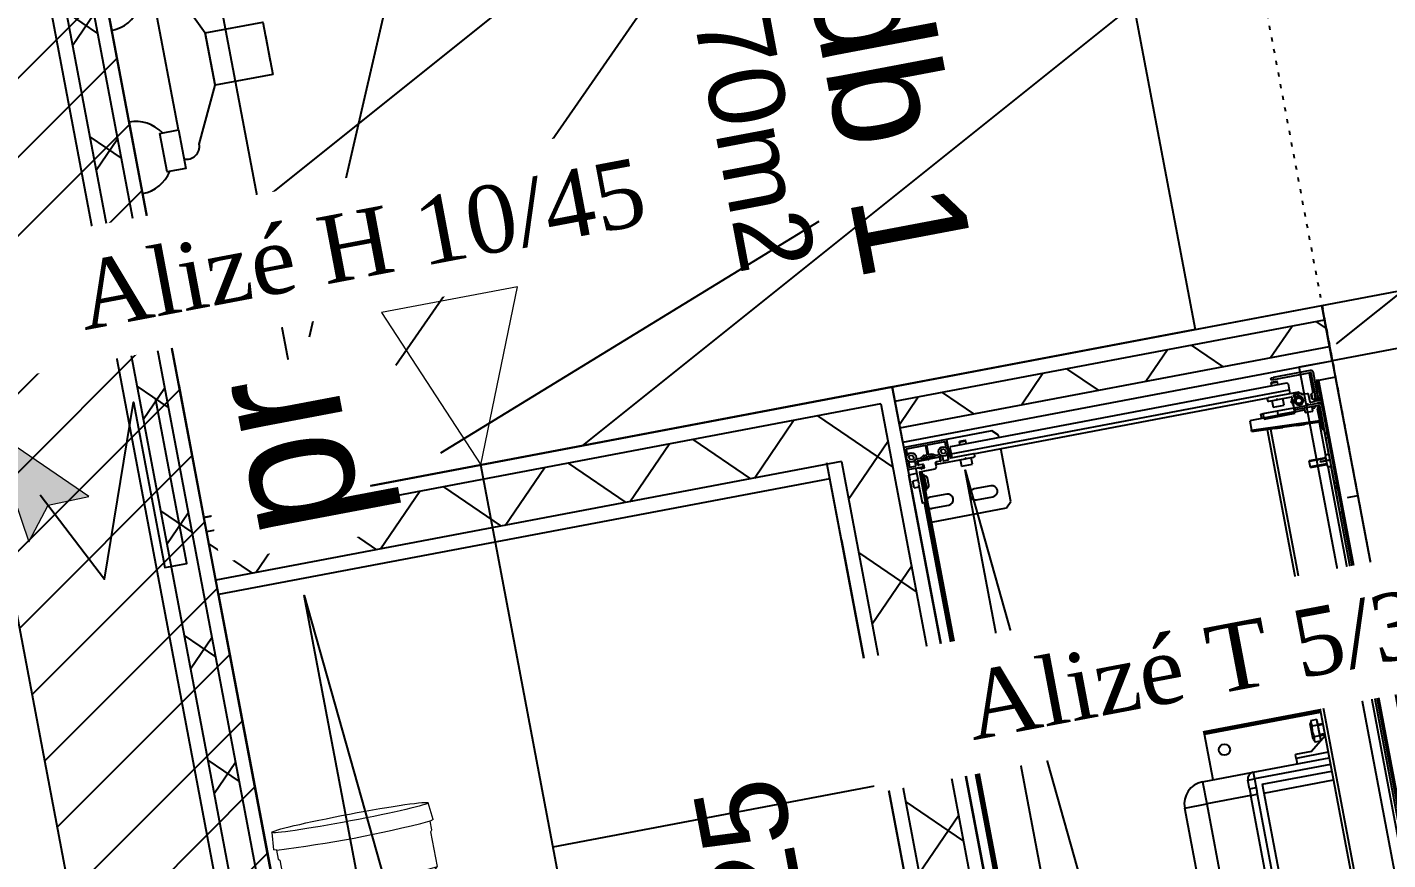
# Model space of a CAD drawing. Header units: centimetres. Extents: x 197412 to 267601, y -375791 to -305433.
# Drawn here: x 222556 to 223770, y -360859 to -360116 of the extents above; entities that cross this region are included whole.
import ezdxf

# ---------------------------------------------------------------- set-up
doc = ezdxf.new("R2010")
doc.units = ezdxf.units.CM
doc.linetypes.add('Style de ligne -5', pattern=[0.20828, 0.069425, -0.138855])
for name, color, linetype in [('3-BAT C-Niveau 0', 250, 'Continuous'), ('prlm-EAU-CHU', 42, 'Continuous'), ('prlm-GT', 242, 'Continuous'), ('prlm-MOD', 64, 'Continuous'), ('prlm-VMC', 62, 'Continuous')]:
    doc.layers.add(name, color=color, linetype=linetype)
doc.layers.add('FAUX PLAFOND', color=9, linetype='Continuous', lineweight=25)
doc.layers.add('prlm-ELEC-CFO', color=1, linetype='Continuous', lineweight=25)
doc.styles.add('Helvetica', font='arial.ttf')
doc.styles.add('prlm-elec-cfo', font='comic.ttf', dxfattribs={"height": 12})
doc.styles.add('prlm-vmc', font='pala.ttf', dxfattribs={"height": 14})

# ---------------------------------------------------------------- blocks, each defined once
blk = doc.blocks.new('xi.PR')
at = {"layer": 'prlm-ELEC-CFO', "lineweight": 5}
blk.add_hatch(color=0, dxfattribs=at).paths.add_polyline_path([(-3, 6), (-0.1, 3.7), (0, 0), (7.5, 7.5)])
at = {"layer": 'prlm-ELEC-CFO', "color": 0, "lineweight": 5, "flags": 128}
blk.add_lwpolyline([(-3, 6), (-0.1, 3.7), (0, 0), (7.5, 7.5)], close=True, dxfattribs=at)
at = {"layer": 'prlm-ELEC-CFO', "color": 0}
blk.add_lwpolyline([(0.95, 4.23), (-7.5, 0), (7.5, -5.5), (-7.5, -5.5), (-7.5, -7.5), (7.5, -7.5)], dxfattribs=at)
blk = doc.blocks.new('MTI900_Alu_390')
at = {"layer": 'prlm-MOD', "color": 1, "linetype": 'Continuous'}
for p, q in [((-4.225, 0), (4.225, 0)), ((4.278, 0), (4.225, 0)), ((4.225, -0.07), (4.225, 0)), ((4.472, 0), (4.278, 0)), ((4.475, 0), (4.472, 0)), ((4.475, -0.003), (4.475, 0)), ((-4.105, -0.105), (4.105, -0.105)), ((-4.1, -0.12), (4.1, -0.12)), ((-3.96, -0.09), (3.96, -0.09)), ((3.775, -0.12), (3.775, -0.8)), ((3.96, -0.073), (3.96, -0.097)), ((4.13, -0.07), (3.963, -0.07)), ((3.963, -0.1), (4.229, -0.1)), ((4.067, -0.12), (4.067, -0.125)), ((4.105, -0.115), (4.095, -0.125)), ((4.105, -0.025), (4.165, -0.025)), ((4.105, -0.025), (4.105, -0.07)), ((4.105, -0.1), (4.105, -0.115)), ((4.165, -0.115), (4.105, -0.115)), ((4.135, -0.075), (4.13, -0.07)), ((4.14, -0.07), (4.135, -0.075)), ((4.267, -0.07), (4.14, -0.07)), ((4.165, -0.07), (4.165, -0.025)), ((4.165, -0.115), (4.165, -0.1)), ((4.165, -0.105), (4.225, -0.105)), ((4.175, -0.125), (4.165, -0.115)), ((4.17, -0.12), (4.225, -0.12)), ((4.203, -0.125), (4.203, -0.12)), ((4.225, -0.105), (4.225, -0.1)), ((4.225, -0.105), (4.225, -0.12)), ((4.235, -0.1), (4.235, -0.24)), ((4.26, -0.12), (4.27, -0.09)), ((4.26, -0.142), (4.26, -0.12)), ((4.27, -0.09), (4.27, -0.073)), ((4.275, -0.003), (4.275, -0.137)), ((4.293, -0.021), (4.293, -0.074)), ((4.295, -0.137), (4.295, -0.098)), ((4.347, -0.018), (4.296, -0.018)), ((4.296, -0.077), (4.331, -0.077)), ((4.298, -0.095), (4.332, -0.095)), ((4.327, -0.1), (4.298, -0.1)), ((4.33, -0.195), (4.33, -0.103)), ((4.335, -0.098), (4.335, -0.134)), ((4.353, -0.086), (4.353, -0.129)), ((4.355, -0.038), (4.375, -0.027)), ((4.355, -0.062), (4.355, -0.038)), ((4.375, -0.073), (4.355, -0.062)), ((4.375, -0.027), (4.395, -0.038)), ((4.395, -0.062), (4.375, -0.073)), ((4.395, -0.038), (4.395, -0.062)), ((4.454, -0.018), (4.403, -0.018)), ((4.457, -0.191), (4.457, -0.021)), ((4.475, -0.387), (4.475, -0.003)), ((3.895, -0.15), (3.895, -0.3)), ((3.995, -0.3), (3.995, -0.15)), ((4.067, -0.125), (4.203, -0.125)), ((4.067, -0.125), (4.067, -0.135)), ((4.067, -0.135), (4.203, -0.135)), ((4.103, -0.158), (4.168, -0.158)), ((4.203, -0.135), (4.203, -0.125)), ((4.235, -0.24), (4.25, -0.255)), ((4.292, -0.145), (4.263, -0.145)), ((4.278, -0.14), (4.292, -0.14)), ((4.295, -0.137), (4.295, -0.142)), ((4.33, -0.195), (4.325, -0.2)), ((4.325, -0.2), (4.33, -0.205)), ((4.338, -0.16), (4.33, -0.16)), ((4.33, -0.168), (4.342, -0.168)), ((4.33, -0.297), (4.33, -0.205)), ((4.33, -0.232), (4.342, -0.232)), ((4.33, -0.24), (4.338, -0.24)), ((4.354, -0.236), (4.335, -0.265)), ((4.336, -0.136), (4.354, -0.164)), ((4.338, -0.16), (4.338, -0.24)), ((4.355, -0.19), (4.338, -0.16)), ((4.338, -0.24), (4.355, -0.21)), ((4.354, -0.13), (4.372, -0.159)), ((4.373, -0.24), (4.354, -0.27)), ((4.355, -0.166), (4.355, -0.234)), ((4.373, -0.16), (4.373, -0.191)), ((4.373, -0.209), (4.373, -0.24)), ((4.454, -0.194), (4.376, -0.194)), ((4.376, -0.206), (4.454, -0.206)), ((4.457, -0.369), (4.457, -0.209)), ((4.25, -0.255), (4.292, -0.255)), ((4.275, -0.263), (4.275, -0.52)), ((4.292, -0.26), (4.278, -0.26)), ((4.293, -0.326), (4.293, -0.369)), ((4.295, -0.258), (4.295, -0.263)), ((4.295, -0.302), (4.295, -0.263)), ((4.328, -0.323), (4.296, -0.323)), ((4.298, -0.3), (4.327, -0.3)), ((4.332, -0.305), (4.298, -0.305)), ((4.335, -0.265), (4.335, -0.302)), ((4.353, -0.271), (4.353, -0.304)), ((4.355, -0.328), (4.375, -0.317)), ((4.355, -0.352), (4.355, -0.328)), ((4.375, -0.363), (4.355, -0.352)), ((4.375, -0.317), (4.395, -0.328)), ((4.395, -0.352), (4.375, -0.363)), ((4.395, -0.328), (4.395, -0.352)), ((4.215, -0.475), (4.215, -0.575)), ((4.275, -0.475), (4.215, -0.475)), ((4.296, -0.372), (4.347, -0.372)), ((4.305, -0.6), (4.305, -0.393)), ((4.34, -0.405), (4.305, -0.405)), ((4.308, -0.39), (4.472, -0.39)), ((4.34, -0.405), (4.34, -3.475)), ((4.395, -0.405), (4.34, -0.405)), ((4.405, -0.415), (4.395, -0.405)), ((4.403, -0.372), (4.454, -0.372)), ((4.405, -0.415), (4.405, -3.465)), ((4.475, -0.8), (4.475, -0.387)), ((3.895, -0.55), (3.895, -0.7)), ((3.995, -0.7), (3.995, -0.55)), ((4.215, -0.575), (4.275, -0.575)), ((4.275, -0.52), (4.278, -0.523)), ((4.275, -0.52), (4.275, -0.53)), ((4.278, -0.527), (4.275, -0.53)), ((4.275, -0.53), (4.275, -0.6)), ((4.305, -0.6), (4.305, -3.277)), ((4.43, -0.495), (4.405, -0.495)), ((4.405, -0.555), (4.43, -0.555)), ((4.43, -0.495), (4.43, -0.555)), ((4.435, -0.5), (4.43, -0.495)), ((4.43, -0.555), (4.435, -0.55)), ((4.435, -0.55), (4.435, -0.5)), ((4.285, -0.61), (4.295, -0.61)), ((3.775, -0.8), (3.825, -0.85)), ((4.425, -0.85), (4.475, -0.8)), ((3.825, -0.85), (4.305, -0.85)), ((4.405, -0.85), (4.425, -0.85)), ((-0.85, -1.865), (0.85, -1.865)), ((0.85, -1.865), (0.85, -2.065)), ((0.85, -2.065), (-0.85, -2.065)), ((0.85, -2.465), (0.85, -2.065)), ((1.05, -2.065), (0.85, -2.065)), ((1.05, -2.065), (1.05, -2.525)), ((1.05, -2.16), (1.465, -2.16)), ((1.465, -2.16), (1.48, -2.16)), ((1.465, -2.16), (1.465, -3.215)), ((1.48, -2.16), (1.48, -3.215)), ((1.48, -2.16), (1.495, -2.16)), ((1.495, -2.16), (1.495, -3.215)), ((-0.85, -2.465), (0.85, -2.465)), ((0.85, -2.524), (-0.85, -2.524)), ((0.912, -2.465), (0.85, -2.465)), ((0.85, -2.465), (0.85, -2.524)), ((0.912, -2.465), (0.99, -2.465)), ((0.912, -2.465), (0.912, -2.525)), ((0.99, -2.525), (0.912, -2.525)), ((0.99, -2.465), (0.99, -2.525)), ((0.99, -3.215), (0.99, -2.525)), ((1.05, -2.525), (0.99, -2.525)), ((1.05, -2.525), (1.05, -3.215)), ((0.93, -2.585), (-0.93, -2.585)), ((0.85, -2.585), (0.85, -3.215)), ((0.93, -2.585), (0.93, -3.215)), ((1.1, -2.925), (1.05, -2.925)), ((1.1, -3.215), (1.1, -2.925)), ((1.1, -2.925), (1.134, -2.925)), ((1.134, -3.071), (1.134, -2.925)), ((1.25, -3.215), (1.134, -3.071)), ((1.24, -3.106), (1.212, -3.12)), ((1.212, -3.12), (1.212, -3.167)), ((1.24, -3.106), (1.38, -3.106)), ((1.261, -3.12), (1.261, -3.17)), ((1.359, -3.12), (1.359, -3.17)), ((1.408, -3.12), (1.38, -3.106)), ((1.408, -3.12), (1.408, -3.17)), ((4.007, -3.691), (4.035, -3.077)), ((4.05, -3.077), (4.022, -3.692)), ((4.035, -3.077), (4.05, -3.077)), ((4.135, -3.077), (4.05, -3.077)), ((4.136, -3.497), (4.135, -3.077)), ((4.029, -3.215), (-0.132, -3.215)), ((4.027, -3.245), (-0.132, -3.245)), ((1.214, -3.17), (1.236, -3.17)), ((1.225, -3.17), (1.225, -3.172)), ((1.225, -3.172), (1.395, -3.172)), ((1.236, -3.17), (1.261, -3.17)), ((1.26, -3.172), (1.26, -3.215)), ((1.261, -3.17), (1.31, -3.17)), ((1.269, -3.215), (1.269, -3.172)), ((1.31, -3.17), (1.359, -3.17)), ((1.351, -3.215), (1.351, -3.172)), ((1.359, -3.17), (1.384, -3.17)), ((1.36, -3.215), (1.36, -3.172)), ((1.384, -3.17), (1.408, -3.17)), ((1.395, -3.172), (1.395, -3.17)), ((4.125, -3.207), (4.125, -3.487)), ((4.125, -3.207), (4.175, -3.207)), ((4.135, -3.187), (4.175, -3.187)), ((4.175, -3.187), (4.175, -3.207)), ((4.175, -3.207), (4.175, -3.337)), ((4.275, -3.277), (4.275, -3.346)), ((4.295, -3.267), (4.285, -3.267)), ((4.305, -3.553), (4.305, -3.277)), ((4.017, -3.356), (4.021, -3.285)), ((4.017, -3.356), (4.022, -3.356)), ((4.026, -3.286), (4.021, -3.285)), ((4.14, -3.337), (4.175, -3.337)), ((4.14, -3.487), (4.14, -3.337)), ((4.175, -3.337), (4.175, -3.487)), ((4.215, -3.305), (4.215, -3.405)), ((4.275, -3.305), (4.215, -3.305)), ((4.275, -3.346), (4.275, -3.358)), ((4.275, -3.358), (4.275, -3.484)), ((4.276, -3.348), (4.278, -3.35)), ((4.278, -3.354), (4.276, -3.356)), ((4.43, -3.325), (4.405, -3.325)), ((4.405, -3.385), (4.43, -3.385)), ((4.43, -3.325), (4.43, -3.385)), ((4.435, -3.33), (4.43, -3.325)), ((4.43, -3.385), (4.435, -3.38)), ((4.435, -3.38), (4.435, -3.33)), ((4.455, -3.355), (4.455, -3.335)), ((4.455, -3.335), (4.475, -3.335)), ((4.455, -3.69), (4.455, -3.355)), ((4.475, -3.355), (4.455, -3.355)), ((4.475, -3.335), (4.475, -3.355)), ((4.475, -3.69), (4.475, -3.355)), ((4.008, -3.552), (4.012, -3.482)), ((4.017, -3.482), (4.012, -3.482)), ((4.125, -3.487), (4.14, -3.487)), ((4.14, -3.497), (4.136, -3.497)), ((4.14, -3.487), (4.155, -3.487)), ((4.14, -3.487), (4.14, -3.577)), ((4.155, -3.487), (4.175, -3.487)), ((4.155, -3.497), (4.155, -3.487)), ((4.155, -3.702), (4.155, -3.497)), ((4.175, -3.497), (4.155, -3.497)), ((4.175, -3.487), (4.175, -3.49)), ((4.175, -3.49), (4.175, -3.601)), ((4.272, -3.487), (4.178, -3.487)), ((4.215, -3.405), (4.275, -3.405)), ((4.22, -3.478), (4.23, -3.472)), ((4.23, -3.472), (4.24, -3.478)), ((4.271, -3.507), (4.271, -3.518)), ((4.287, -3.504), (4.274, -3.504)), ((4.285, -3.504), (4.29, -3.507)), ((4.29, -3.549), (4.29, -3.507)), ((4.34, -3.475), (4.305, -3.475)), ((4.395, -3.475), (4.34, -3.475)), ((4.395, -3.475), (4.405, -3.465)), ((3.625, -3.532), (3.685, -3.532)), ((3.625, -3.532), (3.625, -3.682)), ((3.631, -3.682), (3.631, -3.532)), ((3.655, -3.641), (3.655, -3.627)), ((3.66, -3.627), (3.655, -3.627)), ((3.655, -3.717), (3.655, -3.641)), ((3.66, -3.641), (3.655, -3.641)), ((3.66, -3.641), (3.66, -3.627)), ((3.66, -3.717), (3.66, -3.641)), ((3.679, -3.682), (3.679, -3.532)), ((3.685, -3.682), (3.685, -3.532)), ((4.008, -3.552), (4.013, -3.552)), ((4.115, -3.577), (4.115, -3.647)), ((4.155, -3.577), (4.115, -3.577)), ((4.175, -3.623), (4.175, -3.601)), ((4.175, -3.623), (4.175, -3.734)), ((4.176, -3.603), (4.183, -3.61)), ((4.183, -3.614), (4.176, -3.621)), ((4.195, -3.561), (4.195, -3.523)), ((4.195, -3.674), (4.195, -3.64)), ((4.198, -3.637), (4.266, -3.637)), ((4.268, -3.521), (4.266, -3.521)), ((4.273, -3.542), (4.276, -3.542)), ((4.276, -3.627), (4.276, -3.584)), ((4.277, -3.582), (4.304, -3.555)), ((4.279, -3.545), (4.279, -3.549)), ((4.291, -3.577), (4.281, -3.583)), ((4.282, -3.552), (4.287, -3.552)), ((4.291, -3.568), (4.291, -3.577)), ((-4.375, -3.737), (4.375, -3.737)), ((4.375, -3.747), (-4.375, -3.747)), ((-0.167, -3.735), (3.175, -3.735)), ((-0.16, -3.715), (3.598, -3.715)), ((3.604, -3.685), (-0.15, -3.685)), ((3.175, -3.717), (3.185, -3.717)), ((3.175, -3.737), (3.175, -3.717)), ((3.185, -3.717), (3.403, -3.717)), ((3.185, -3.717), (3.185, -3.737)), ((3.403, -3.737), (3.403, -3.717)), ((3.403, -3.717), (3.417, -3.717)), ((3.417, -3.717), (3.45, -3.717)), ((3.417, -3.717), (3.417, -3.737)), ((3.45, -3.717), (3.86, -3.717)), ((3.45, -3.717), (3.45, -3.737)), ((3.605, -3.682), (3.598, -3.717)), ((3.655, -3.682), (3.605, -3.682)), ((3.705, -3.682), (3.66, -3.682)), ((3.712, -3.717), (3.705, -3.682)), ((4.007, -3.685), (3.706, -3.685)), ((3.712, -3.715), (3.935, -3.715)), ((3.86, -3.717), (3.893, -3.717)), ((3.86, -3.717), (3.86, -3.737)), ((3.893, -3.717), (3.907, -3.717)), ((3.893, -3.737), (3.893, -3.717)), ((3.907, -3.717), (4.14, -3.717)), ((3.907, -3.717), (3.907, -3.737)), ((3.935, -3.717), (3.935, -3.712)), ((3.965, -3.712), (3.935, -3.712)), ((3.945, -3.702), (3.965, -3.702)), ((3.965, -3.702), (4.105, -3.702)), ((3.965, -3.712), (3.965, -3.702)), ((3.965, -3.712), (3.965, -3.717)), ((4.105, -3.712), (3.965, -3.712)), ((4.007, -3.692), (4.007, -3.691)), ((4.007, -3.691), (4.022, -3.692)), ((4.022, -3.692), (4.125, -3.692)), ((4.022, -3.692), (4.022, -3.692)), ((4.105, -3.702), (4.125, -3.702)), ((4.105, -3.712), (4.105, -3.702)), ((4.105, -3.717), (4.105, -3.712)), ((4.135, -3.712), (4.105, -3.712)), ((4.115, -3.647), (4.155, -3.647)), ((4.125, -3.692), (4.125, -3.702)), ((4.135, -3.712), (4.135, -3.717)), ((4.14, -3.647), (4.14, -3.657)), ((4.165, -3.726), (4.165, -3.737)), ((4.175, -3.734), (4.175, -3.737)), ((4.195, -3.722), (4.195, -3.693)), ((4.195, -3.695), (4.215, -3.695)), ((4.215, -3.715), (4.195, -3.715)), ((4.211, -3.677), (4.198, -3.677)), ((4.198, -3.69), (4.225, -3.69)), ((4.198, -3.725), (4.212, -3.725)), ((4.222, -3.663), (4.213, -3.676)), ((4.215, -3.695), (4.45, -3.695)), ((4.215, -3.695), (4.215, -3.715)), ((4.215, -3.715), (4.45, -3.715)), ((4.215, -3.72), (4.225, -3.72)), ((4.215, -3.722), (4.215, -3.72)), ((4.225, -3.716), (4.221, -3.72)), ((4.227, -3.657), (4.225, -3.659)), ((4.265, -3.659), (4.225, -3.659)), ((4.225, -3.659), (4.225, -3.662)), ((4.265, -3.662), (4.225, -3.662)), ((4.225, -3.69), (4.225, -3.695)), ((4.229, -3.716), (4.225, -3.716)), ((4.263, -3.657), (4.227, -3.657)), ((4.228, -3.692), (4.237, -3.692)), ((4.229, -3.657), (4.229, -3.662)), ((4.229, -3.69), (4.229, -3.695)), ((4.26, -3.715), (4.231, -3.715)), ((4.243, -3.732), (4.238, -3.737)), ((4.243, -3.687), (4.239, -3.691)), ((4.249, -3.734), (4.241, -3.734)), ((4.251, -3.691), (4.247, -3.687)), ((4.252, -3.737), (4.247, -3.732)), ((4.253, -3.692), (4.263, -3.692)), ((4.261, -3.657), (4.261, -3.662)), ((4.261, -3.69), (4.261, -3.695)), ((4.265, -3.716), (4.262, -3.716)), ((4.265, -3.659), (4.263, -3.657)), ((4.265, -3.662), (4.265, -3.659)), ((4.283, -3.69), (4.265, -3.69)), ((4.265, -3.695), (4.265, -3.69)), ((4.269, -3.72), (4.265, -3.716)), ((4.265, -3.72), (4.283, -3.72)), ((4.277, -3.676), (4.268, -3.663)), ((4.452, -3.677), (4.279, -3.677)), ((4.286, -3.692), (4.445, -3.692)), ((4.342, -3.715), (4.289, -3.715)), ((4.295, -3.734), (4.295, -3.73)), ((4.298, -3.727), (4.342, -3.727)), ((4.378, -3.727), (4.298, -3.727)), ((4.298, -3.727), (4.298, -3.737)), ((4.345, -3.724), (4.345, -3.718)), ((4.375, -3.737), (4.375, -3.747)), ((4.375, -3.747), (4.378, -3.747)), ((4.375, -3.792), (4.375, -3.747)), ((4.378, -3.747), (4.378, -3.727)), ((4.455, -3.682), (4.455, -3.68)), ((4.375, -3.902), (4.375, -3.792)), ((-4.375, -3.902), (4.375, -3.902))]:
    blk.add_line(p, q, dxfattribs=at)
at = {"layer": 'prlm-MOD', "color": 1, "ltscale": 50}
blk.add_lwpolyline([(3.3, -3.806), (3.3, -3.902)], dxfattribs=at)
at = {"layer": 'prlm-MOD', "color": 1, "linetype": 'Continuous'}
for centre, radius in [((4.375, -0.05), 0.0425), ((4.375, -0.34), 0.0425), ((1.295, -2.31), 0.05), ((4.23, -3.542), 0.035), ((4.23, -3.542), 0.03), ((4.23, -3.542), 0.025)]:
    blk.add_circle(centre, radius, dxfattribs=at)
for centre, radius, start, end in [((4.278, -0.003), 0.003, 90, 180), ((4.472, -0.003), 0.003, 0, 90), ((3.945, -0.15), 0.05, 143.1301, 180), ((3.963, -0.073), 0.003, 90, 180), ((3.963, -0.097), 0.003, 180, 270), ((3.945, -0.15), 0.05, 0, 36.8699), ((4.232, -0.1), 0.003, 0, 180), ((4.263, -0.12), 0.003, 161.5651, 180), ((4.267, -0.073), 0.003, 0, 90), ((4.267, -0.09), 0.003, 341.5651, 0), ((4.296, -0.021), 0.003, 90, 180), ((4.296, -0.074), 0.003, 180, 270), ((4.298, -0.098), 0.003, 90, 180), ((4.298, -0.103), 0.003, 90, 180), ((4.327, -0.103), 0.003, 0, 90), ((4.331, -0.067), 0.01, 270, 326.3475), ((4.332, -0.098), 0.003, 0, 90), ((4.347, -0.021), 0.003, 84.5182, 90), ((4.403, -0.021), 0.003, 90, 95.4818), ((4.454, -0.021), 0.003, 0, 90), ((4.103, -0.133), 0.02, 185.7392, 187.1808), ((4.103, -0.138), 0.02, 171.3731, 270), ((4.168, -0.138), 0.02, 270, 8.6269), ((4.168, -0.133), 0.02, 352.8192, 354.2608), ((4.263, -0.142), 0.003, 180, 270), ((4.278, -0.137), 0.003, 180, 270), ((4.292, -0.137), 0.003, 270, 0), ((4.292, -0.142), 0.003, 270, 0), ((4.338, -0.134), 0.003, 180, 213.6901), ((4.356, -0.129), 0.003, 180, 213.6901), ((4.352, -0.166), 0.003, 0, 33.6901), ((4.352, -0.234), 0.003, 326.3099, 0), ((4.37, -0.16), 0.003, 0, 33.6901), ((4.376, -0.191), 0.003, 180, 270), ((4.376, -0.209), 0.003, 90, 180), ((4.454, -0.191), 0.003, 270, 0), ((4.454, -0.209), 0.003, 0, 90), ((3.945, -0.3), 0.05, 180, 0), ((4.278, -0.263), 0.003, 90, 180), ((4.292, -0.258), 0.003, 0, 90), ((4.292, -0.263), 0.003, 0, 90), ((4.296, -0.326), 0.003, 90, 180), ((4.298, -0.297), 0.003, 180, 270), ((4.298, -0.302), 0.003, 180, 270), ((4.327, -0.297), 0.003, 270, 0), ((4.328, -0.333), 0.01, 46.149, 90), ((4.332, -0.302), 0.003, 270, 0), ((4.356, -0.271), 0.003, 146.3099, 180), ((4.296, -0.369), 0.003, 180, 270), ((4.308, -0.393), 0.003, 90, 180), ((4.347, -0.369), 0.003, 270, 275.4818), ((4.403, -0.369), 0.003, 264.5182, 270), ((4.454, -0.369), 0.003, 270, 0), ((4.472, -0.387), 0.003, 270, 0), ((3.945, -0.55), 0.05, 0, 180), ((4.285, -0.6), 0.01, 180, 270), ((4.276, -0.525), 0.003, 315, 45), ((4.295, -0.6), 0.01, 270, 0), ((3.945, -0.7), 0.05, 180, 0), ((0.85, -2.065), 0.2, 0, 90), ((0.99, -2.525), 0.06, 0, 90), ((1.236, -3.162), 0.0487, 59.7422, 120.2578), ((1.384, -3.162), 0.0487, 59.7422, 120.2578), ((4.285, -3.277), 0.01, 90, 180), ((4.295, -3.277), 0.01, 0, 90), ((4.278, -3.346), 0.003, 180, 225), ((4.278, -3.358), 0.003, 135, 180), ((4.276, -3.352), 0.003, 315, 45), ((4.178, -3.49), 0.003, 90, 180), ((4.23, -3.542), 0.04, 33.9272, 355.9994), ((4.23, -3.542), 0.065, 57.7958, 122.2042), ((4.23, -3.542), 0.06, 66.4435, 113.5565), ((4.266, -3.518), 0.003, 213.9272, 270), ((4.23, -3.542), 0.04, 0, 33.9272), ((4.268, -3.518), 0.003, 270, 0), ((4.274, -3.507), 0.003, 90, 180), ((4.272, -3.484), 0.003, 270, 0), ((4.23, -3.542), 0.06, 0, 39.2965), ((4.23, -3.542), 0.065, 22.6199, 35.7758), ((4.287, -3.507), 0.003, 0, 90), ((4.178, -3.601), 0.003, 180, 225), ((4.178, -3.623), 0.003, 135, 180), ((4.181, -3.612), 0.003, 315, 45), ((4.198, -3.64), 0.003, 90, 180), ((4.266, -3.627), 0.01, 270, 0), ((4.273, -3.545), 0.003, 90, 175.9994), ((4.23, -3.542), 0.04, 355.9994, 0), ((4.276, -3.545), 0.003, 0, 90), ((4.23, -3.542), 0.065, 315.0475, 333.838), ((4.279, -3.584), 0.003, 135, 180), ((4.282, -3.549), 0.003, 180, 270), ((4.287, -3.549), 0.003, 270, 0), ((4.23, -3.542), 0.06, 351.491, 0), ((4.302, -3.553), 0.003, 315, 0), ((3.945, -3.712), 0.01, 90, 180), ((3.997, -3.692), 0.01, 270, 357.3974), ((4.125, -3.712), 0.02, 347.588, 90), ((4.125, -3.712), 0.01, 0, 90), ((4.16, -3.657), 0.02, 180, 230.1159), ((4.14, -3.702), 0.035, 270, 0), ((4.14, -3.702), 0.015, 270, 0), ((4.115, -3.71), 0.05, 37.0861, 50.1159), ((4.178, -3.734), 0.003, 180, 270), ((4.198, -3.674), 0.003, 180, 270), ((4.198, -3.693), 0.003, 90, 180), ((4.198, -3.722), 0.003, 180, 270), ((4.211, -3.674), 0.003, 270, 325.008), ((4.212, -3.722), 0.003, 270, 0), ((4.225, -3.665), 0.003, 90, 145.008), ((4.225, -3.693), 0.003, 19.4712, 90), ((4.215, -3.715), 0.01, 353.9388, 0), ((4.225, -3.717), 0.003, 270, 350.4059), ((4.231, -3.718), 0.003, 90, 170.4059), ((4.237, -3.689), 0.003, 270, 315), ((4.245, -3.689), 0.003, 45, 135), ((4.245, -3.734), 0.003, 45, 135), ((4.253, -3.689), 0.003, 225, 270), ((4.26, -3.718), 0.003, 9.5941, 90), ((4.265, -3.717), 0.003, 189.5941, 270), ((4.265, -3.693), 0.003, 90, 160.5288), ((4.265, -3.665), 0.003, 34.992, 90), ((4.275, -3.715), 0.01, 180, 186.0612), ((4.279, -3.674), 0.003, 214.992, 270), ((4.283, -3.693), 0.003, 19.4712, 90), ((4.283, -3.717), 0.003, 270, 350.4059), ((4.289, -3.718), 0.003, 90, 170.4059), ((4.292, -3.734), 0.003, 270, 0), ((4.298, -3.73), 0.003, 90, 180), ((4.342, -3.718), 0.003, 0, 90), ((4.342, -3.724), 0.003, 270, 0), ((4.445, -3.682), 0.01, 270, 0), ((4.45, -3.69), 0.025, 270, 0), ((4.45, -3.69), 0.005, 270, 0), ((4.452, -3.68), 0.003, 0, 90)]:
    blk.add_arc(centre, radius, start, end, dxfattribs=at)
for centre, major_axis, ratio, start_param, end_param in [((3.997, -3.692), (-0.025, 0), 0.4, 1.570796, 3.096169), ((4.022, -3.693), (-0.015, 0.0007), 0.045361, -1.568734, 0)]:
    blk.add_ellipse(centre, major_axis=major_axis, ratio=ratio, start_param=start_param, end_param=end_param, dxfattribs=at)
for points, knots in [([(0.912, -2.525), (0.902, -2.525), (0.892, -2.525), (0.871, -2.524), (0.86, -2.524), (0.85, -2.524)], [0, 0, 0, 0, 0.5, 0.5, 1, 1, 1, 1]), ([(1.261, -3.12), (1.269, -3.118), (1.277, -3.117), (1.294, -3.114), (1.302, -3.114), (1.314, -3.114), (1.318, -3.114), (1.326, -3.114), (1.331, -3.115), (1.343, -3.117), (1.351, -3.118), (1.359, -3.12)], [0, 0, 0, 0, 0.25, 0.25, 0.5, 0.5, 0.625, 0.625, 0.75, 0.75, 1, 1, 1, 1])]:
    blk.add_open_spline(points, degree=3, knots=knots, dxfattribs=at)
blk = doc.blocks.new('xi.dchrob')
at = {"layer": 'prlm-MOD', "color": 161}
for p, q in [((8.16, -2.3), (8.16, 2.3)), ((13.38, 1.16), (13.38, -1.16))]:
    blk.add_line(p, q, dxfattribs=at)
for points in [[(0, 10.66), (0, 4.16)], [(5.77, 7.56), (8.16, 2.38)], [(4.19, -5.66), (4.19, 5.66)], [(5.77, -7.26), (8.16, -2.37)], [(0, -4.16), (0, -10.66)]]:
    blk.add_lwpolyline(points, dxfattribs=at)
for points in [[(2.5, 9.16), (4.19, 9.16), (4.19, 5.66), (2.5, 5.66)], [(13.38, -2.37), (8.16, -2.37), (8.16, 2.38), (13.38, 2.38)], [(2.5, -5.66), (4.19, -5.66), (4.19, -9.16), (2.5, -9.16)]]:
    blk.add_lwpolyline(points, close=True, dxfattribs=at)
for centre, radius, start, end in [((0, 7.41), 3.25, 32.579, 90), ((4.65, 7.56), 1.13, 0, 114.0743), ((0, 7.41), 3.25, 270, 327.421), ((0, -7.41), 3.25, 32.579, 90), ((4.65, -7.26), 1.13, 245.9257, 360), ((0, -7.41), 3.25, 270, 327.421)]:
    blk.add_arc(centre, radius, start, end, dxfattribs=at)
blk = doc.blocks.new('xi.be')
at = {"layer": 'prlm-VMC', "color": 0, "linetype": 'ByBlock', "lineweight": 5, "flags": 128}
blk.add_lwpolyline([(-6.17, -15), (6.17, -15), (0, 0)], close=True, dxfattribs=at)
at = {"layer": 'prlm-VMC', "color": 0, "linetype": 'ByBlock', "lineweight": 5}
blk.add_solid([(0, -1), (5.17, -14), (-5.17, -14), (0, -1)], dxfattribs=at)
blk = doc.blocks.new('xi.aam22')
at = {"layer": 'prlm-EAU-CHU', "color": 0, "lineweight": 13}
for p, q in [((-5.8, 13.12), (-5.89, 11.33)), ((5.89, 11.33), (5.8, 13.12)), ((-5.41, 10.46), (-5.41, 7.11)), ((5.41, 7.11), (5.41, 10.46)), ((-13.12, 7.25), (-14.67, 7.11)), ((-13.12, 7.25), (-13.03, 6.97)), ((-12.22, 6.97), (-13.03, 6.97)), ((-12.09, 6.85), (-12.22, 6.97)), ((-8.92, 6.85), (-12.09, 6.85)), ((-6.83, 4.34), (-8.91, 6.84)), ((-5, 6.32), (-5, 4.87)), ((5, 3.93), (5, 6.32)), ((-7.27, 4.87), (-4.96, 4.87)), ((-8.91, -6.84), (-6.83, -4.34)), ((-4.09, -4.87), (-7.27, -4.87)), ((-14.67, -7.11), (-13.12, -7.25)), ((-13.03, -6.94), (-13.12, -7.25)), ((-13.03, -6.97), (-12.22, -6.97)), ((-12.22, -6.97), (-12.09, -6.85)), ((-12.09, -6.85), (-8.92, -6.85))]:
    blk.add_line(p, q, dxfattribs=at)
at = {"layer": 'prlm-EAU-CHU', "color": 0, "lineweight": 13, "flags": 128}
blk.add_lwpolyline([(-4.96, 4.87), (-4.86, 4.84), (-4.68, 4.73), (-4.43, 4.56)], dxfattribs=at)
at = {"layer": 'prlm-EAU-CHU', "color": 0, "lineweight": 13}
for radius in [6.36, 4.67]:
    blk.add_circle((0, 0), radius, dxfattribs=at)
for centre, radius, start, end in [((-119.65, -0.01), 106.84, 356.281, 3.7477), ((-87.18, 0), 78.56, 354.9975, 5.0025), ((-4.48, 7.14), 0.936, 184.6605, 218.1259), ((-2.54, 9.09), 3.68, 223.507, 258.776), ((2.54, 9.09), 3.68, 281.224, 316.493), ((4.48, 7.14), 0.936, 321.8741, 355.3395), ((-11.68, 0.73), 6.05, 16.1332, 36.5542), ((-11.68, -0.73), 6.05, 323.4458, 343.8668)]:
    blk.add_arc(centre, radius, start, end, dxfattribs=at)
for centre, major_axis, ratio in [((0, 13.07), (5.79, 0), 0.383426), ((0, 13.07), (5.11, 0), 0.383329), ((-14.67, 0), (0, -7.1), 0.043635)]:
    blk.add_ellipse(centre, major_axis=major_axis, ratio=ratio, dxfattribs=at)
for centre, major_axis, ratio, start_param, end_param in [((0, 12.09), (-4.1, -0.03), 0.383971, 2.986035, 6.398097), ((0, 11.41), (-5.89, 0), 0.391508, 0.036281, 3.105311)]:
    blk.add_ellipse(centre, major_axis=major_axis, ratio=ratio, start_param=start_param, end_param=end_param, dxfattribs=at)
blk = doc.blocks.new('Groupe-75-1')
at = {"linetype": 'Continuous'}
for p, q in [((14036.57, -48838.69), (14046.27, -48796.78)), ((14044.27, -48841.21), (14069.88, -48804.33)), ((14048.29, -48849.04), (14082.04, -48828.37))]:
    blk.add_line(p, q, dxfattribs=at)
at = {"linetype": 'Continuous', "flags": 128}
blk.add_lwpolyline([(14100.71, -48759.44), (14115.6, -48838.04), (14036.99, -48852.93), (14022.11, -48774.32)], close=True, dxfattribs=at)

msp = doc.modelspace()

# ---------------------------------------------------------------- hatches: boundary and pattern name
at = {"linetype": 'Continuous'}
h = msp.add_hatch(dxfattribs=at)
h.set_pattern_fill('02_ISOLANT', color=256, scale=10, angle=-79.2764, style=0, pattern_type=2)
h.set_pattern_definition([(325.723595, (82441.66, 127994.64), (45.054865, 66.106423), []), (55.723595, (82441.66, 127994.64), (66.106423, -45.054865), [])])
h.paths.add_polyline_path([(222314.7, -358518.4), (222286.7, -358499.3), (222857.8, -361514.9), (222875.1, -361477.4)])
h = msp.add_hatch(dxfattribs=at)
h.set_pattern_fill('02_ISOLANT', color=256, scale=10, angle=10.7236, style=0, pattern_type=2)
h.set_pattern_definition([(55.723595, (82441.66, 127994.64), (-66.106423, 45.054865), []), (145.723595, (82441.66, 127994.64), (45.054865, 66.106423), [])])
h.paths.add_polyline_path([(223329.8, -360449.7), (223334.3, -360473.3), (223717.5, -360400.7), (223713, -360377.1)])
h = msp.add_hatch(dxfattribs=at)
h.set_pattern_fill('02_ISOLANT', color=256, scale=10, angle=-169.2764, style=0, pattern_type=2)
h.set_pattern_definition([(235.723595, (82441.66, 127994.64), (66.106423, -45.054865), []), (325.723595, (82441.66, 127994.64), (-45.054865, -66.106423), [])])
h.paths.add_polyline_path([(223282, -360503.5), (223317.1, -360452.1), (222715.7, -360566), (222723.9, -360609.2)])
h = msp.add_hatch(dxfattribs=at)
h.set_pattern_fill('02_ISOLANT', color=256, scale=10, angle=-79.2764, style=0, pattern_type=2)
h.set_pattern_definition([(325.723595, (82441.66, 127994.64), (45.054865, 66.106423), []), (55.723595, (82441.66, 127994.64), (66.106423, -45.054865), [])])
h.paths.add_polyline_path([(223317.1, -360452.1), (223282, -360503.5), (223446.9, -361374), (223498.3, -361409.1)])
at = {"layer": '3-BAT C-Niveau 0'}
h = msp.add_hatch(dxfattribs=at)
h.set_pattern_fill('MURS MACONNERIE-2', color=256, scale=10, style=0, pattern_type=2)
h.set_pattern_definition([(45, (82627.55, 127994.637), (-31.2347524, 39.0434405), [])])
h.paths.add_polyline_path([(222733.8, -361628.5), (222910.6, -361595), (221173.9, -352424.1), (220997, -352457.6)])
at = {"layer": 'FAUX PLAFOND'}
h = msp.add_hatch(dxfattribs=at)
h.set_pattern_fill('BA 13', color=256, scale=10, style=0, pattern_type=2)
h.set_pattern_definition([(218.65981, (82448.03, 127995.84), (-199.24783, 287.75041), [])])
h.paths.add_polyline_path([(224286.6, -361273), (222905.8, -361534.5), (223146.9, -362807.6), (223784.7, -362686.8), (223909.4, -363345.5), (225531.4, -363038.4), (225406, -362376), (226509.7, -362170.1), (226269.4, -360901.6), (225180.9, -361104.6), (225145.3, -360916.5), (225145.3, -360916.5), (225006.6, -360184.5), (225006.7, -360184.5), (224994.6, -360120.9), (224613, -358105.9), (222338, -358536.7), (222719.7, -360552), (223717, -360363.2), (223893.7, -361296.5), (224277.3, -361223.9)])

# ---------------------------------------------------------------- linework, layer by layer
at = {"linetype": 'Continuous', "lineweight": 25}
for p, q in [((222271.5, -358488.9), (222848.4, -361535.2)), ((222329.9, -358528.7), (222677.9, -360366)), ((223327.4, -360436.9), (223710.6, -360364.4)), ((223719.9, -360413.5), (223710.6, -360364.4)), ((223336.7, -360486.1), (223719.9, -360413.5)), ((222690.9, -360434.8), (222713.3, -360553.2)), ((223327.4, -360436.9), (222713.3, -360553.2)), ((223327.4, -360436.9), (223513.5, -361419.4)), ((223336.7, -360486.1), (223327.4, -360436.9)), ((223282, -360573.3), (223269, -360504.5)), ((223271.7, -360518.7), (223269, -360504.5)), ((223271.7, -360518.7), (222726.4, -360622)), ((223282, -360573.3), (223431.7, -361363.7)), ((222726.4, -360622), (222884.5, -361457.1))]:
    msp.add_line(p, q, dxfattribs=at)
at = {"linetype": 'Continuous'}
for p, q in [((222286.7, -358499.3), (222857.8, -361514.9)), ((222286.7, -358499.3), (222857.8, -361514.9)), ((222314.7, -358518.4), (222875.1, -361477.4)), ((222314.7, -358518.4), (222875.1, -361477.4)), ((222329.9, -358528.7), (222884.5, -361457.1)), ((223327.4, -360436.9), (223710.6, -360364.4)), ((223329.8, -360449.7), (223713, -360377.1)), ((223329.8, -360449.7), (223713, -360377.1)), ((223334.3, -360473.3), (223717.5, -360400.7)), ((223334.3, -360473.3), (223717.5, -360400.7)), ((223327.4, -360436.9), (223513.5, -361419.4)), ((223317.1, -360452.1), (222715.7, -360566)), ((223317.1, -360452.1), (222715.7, -360566)), ((223317.1, -360452.1), (223498.3, -361409.1)), ((223317.1, -360452.1), (223498.3, -361409.1)), ((223282, -360503.5), (222723.9, -360609.2)), ((223282, -360503.5), (222723.9, -360609.2)), ((223282, -360503.5), (223446.9, -361374)), ((223282, -360503.5), (223446.9, -361374)), ((223271.7, -360518.7), (222726.4, -360622))]:
    msp.add_line(p, q, dxfattribs=at)
at = {"linetype": 'Style de ligne -5', "ltscale": 50.8, "flags": 128}
msp.add_lwpolyline([(224889.1, -359596.1), (225037.3, -360382.2), (223759.9, -360623.1), (223611.6, -359836.9)], close=True, dxfattribs=at)
at = {"color": 1, "linetype": 'Continuous', "flags": 128}
msp.add_lwpolyline([(223710.6, -360364.3), (224988.3, -360122.4), (224997.6, -360171.5), (223719.9, -360413.5)], close=True, dxfattribs=at)
at = {"linetype": 'Continuous', "flags": 128}
for points in [[(223719.9, -360413.5), (223887.4, -361297.8), (223857.9, -361303.4), (223690.4, -360419.1)], [(223768.9, -361248.9), (223540.3, -361292.2), (223392.4, -360511.1), (223589.1, -361208.7)], [(223371, -361324.3), (222950.8, -361403.8), (222802.8, -360622.8), (222999.5, -361320.3)]]:
    msp.add_lwpolyline(points, close=True, dxfattribs=at)
at = {"layer": '3-BAT C-Niveau 0'}
for p, q in [((222910.6, -361595), (221173.9, -352424.1)), ((222733.8, -361628.5), (220997, -352457.6)), ((222733.8, -361628.5), (220997, -352457.6)), ((222910.6, -361595), (222633.9, -360134))]:
    msp.add_line(p, q, dxfattribs=at)
at = {"layer": '3-BAT C-Niveau 0', "ltscale": 50.8, "flags": 128}
msp.add_lwpolyline([(224280.2, -361274.2), (222899.4, -361535.7), (223140.5, -362808.8), (223778.3, -362688), (223903.1, -363346.7), (225525.1, -363039.6), (225399.6, -362377.2), (226503.3, -362171.3), (226263.1, -360902.8), (225174.5, -361105.8), (225138.9, -360917.7), (225138.9, -360917.7), (225000.3, -360185.7), (225000.3, -360185.7), (224988.3, -360122.1), (224606.6, -358107.1), (222331.7, -358538), (222713.3, -360553.2), (223710.6, -360364.4), (223887.4, -361297.7), (224270.9, -361225.1)], close=True, dxfattribs=at)
at = {"layer": 'prlm-VMC'}
for points in [[(223069.3, -361082), (222960.3, -360506.5)], [(223024.8, -360847), (224000.3, -360662.2)]]:
    msp.add_lwpolyline(points, dxfattribs=at)

# ---------------------------------------------------------------- block references
at = {"xscale": 10, "yscale": 10, "zscale": 10}
msp.add_blockref('Groupe-75-1', (82441.7, 127994.6), dxfattribs=at)
at = {"layer": 'prlm-EAU-CHU', "xscale": 10, "yscale": 10, "zscale": 10, "rotation": 280.7235947438863}
msp.add_blockref('xi.aam22', (222870.9, -360965), dxfattribs=at)
at = {"layer": 'prlm-MOD'}
for name, p, xscale, yscale, zscale, rotation in [('xi.dchrob', (222638.8, -360159.8), 10, 10, 10, 10.72360141139323), ('MTI900_Alu_390', (223420.9, -360930.6), 99.99999999999969, 99.99999999999969, 99.99999999999969, 100.7234860716229)]:
    msp.add_blockref(name, p, dxfattribs=dict(at, xscale=xscale, yscale=yscale, zscale=zscale, rotation=rotation))

# ---------------------------------------------------------------- texts
at = {"insert": (223367.4, -360145.3), "char_height": 100, "attachment_point": 2, "rotation": 280.7236, "line_spacing_factor": 0.834288, "style": 'Helvetica'}
msp.add_mtext('Sdb 1\\P{\\H0.6752x;4,70m2}\\P', dxfattribs=at)
at = {"layer": '3-BAT C-Niveau 0', "insert": (223200.6, -361070.4), "char_height": 80, "attachment_point": 1, "rotation": 100.7236, "line_spacing_factor": 0.25, "style": 'Helvetica'}
msp.add_mtext('GT25', dxfattribs=at)

# ---------------------------------------------------------------- next in the draw order: texts
at = {"layer": 'prlm-ELEC-CFO', "insert": (222801.1, -360495), "char_height": 120, "attachment_point": 5, "rotation": 100.7236, "line_spacing_factor": 0.8, "style": 'prlm-elec-cfo', "bg_fill": 3, "box_fill_scale": 1.1, "bg_fill_color": 256, "bg_fill_transparency": 0}
msp.add_mtext('pr', dxfattribs=at)

# ---------------------------------------------------------------- next in the draw order: linework, layer by layer
at = {"layer": 'prlm-GT'}
msp.add_lwpolyline([(223271.7, -360518.7), (222726.4, -360622), (222886.4, -361466.9), (223431.7, -361363.7)], close=True, dxfattribs=at)

# ---------------------------------------------------------------- next in the draw order: block references
at = {"layer": 'prlm-ELEC-CFO', "xscale": 10, "yscale": 10, "zscale": 10, "rotation": 100.7236014113608}
msp.add_blockref('xi.PR', (222610.5, -360534.5), dxfattribs=at)
at = {"layer": 'prlm-VMC', "xscale": 10, "yscale": 10, "zscale": 10, "rotation": 190.7235947438934}
msp.add_blockref('xi.be', (222960.3, -360506.5), dxfattribs=at)

# ---------------------------------------------------------------- next in the draw order: texts
at = {"layer": 'prlm-VMC', "ltscale": 25, "char_height": 60, "width": 586.147, "attachment_point": 5, "rotation": 10.7236, "line_spacing_factor": 0.8, "style": 'prlm-vmc', "bg_fill": 2}
for s, insert in [('Alizé H 10/45', (222853.5, -360309.6)), ('Alizé T 5/30', (223618.9, -360680.4))]:
    msp.add_mtext(s, dxfattribs=dict(at, insert=insert))

doc.saveas('drawing.dxf')
